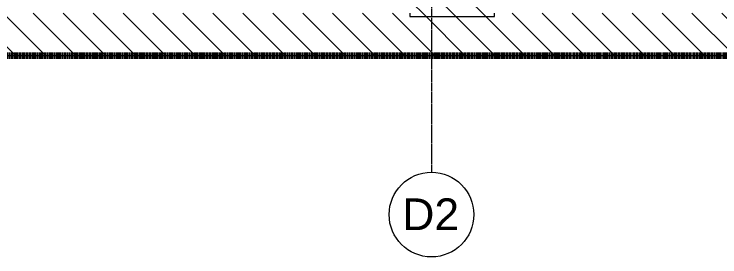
# Model space of a CAD drawing. Header units: inches. Extents: x -956 to 1409, y -1111 to 895.
# Drawn here: x -711.2 to -511.3, y -1111.3 to -1042.4 of the extents above; entities that cross this region are included whole.
import ezdxf

# ---------------------------------------------------------------- set-up
doc = ezdxf.new("R2010")
doc.units = ezdxf.units.IN
doc.header["$MEASUREMENT"] = 0
for name, pattern in [('Double Dash 3_8_', [1, 0.375, -0.125, 0.125, -0.125, 0.125, -0.125]), ('Double Dash 3_8__2_', [1, 0.375, -0.125, 0.125, -0.125, 0.125, -0.125]), ('Grid Line 1_4_', [0.4375, 0.25, -0.0625, 0.0625, -0.0625])]:
    doc.linetypes.add(name, pattern=pattern)
for name, color, linetype, lineweight in [('A-DETL', 90, 'Continuous', 13), ('A-WALL', 113, 'Continuous', 13), ('A-WALL-PATT', 111, 'Continuous', 13), ('C-PROP-LINE', 91, 'Double Dash 3_8_', 20), ('S-COLS', 52, 'Continuous', 13), ('S-GRID', 1, 'Continuous', 9), ('S-GRID-IDEN', 1, 'Continuous', 9)]:
    doc.layers.add(name, color=color, linetype=linetype, lineweight=lineweight)
doc.styles.add('Arial_1', font='arial.ttf', dxfattribs={"height": 9})
pattern_1 = [(135, (0, 0), (-4.24264, -4.24264), [])]

# ---------------------------------------------------------------- blocks, each defined once
blk = doc.blocks.new('Family - ___-851313-8TH FLOOR TELECOM UNDERFLOOR ROUTING PLAN')
at = {"layer": 'C-PROP-LINE', "color": 133, "linetype": 'Double Dash 3_8__2_'}
blk.add_line((-889.89, -1054.12), (389.27, -1054.12), dxfattribs=at)
blk = doc.blocks.new('Grid - Grid Head - Circle-20770-8TH FLOOR TELECOM UNDERFLOOR ROUTING PLAN')
at = {"layer": 'S-GRID-IDEN', "color": 53}
blk.add_circle((0, 0), 0.125, dxfattribs=at)
blk = doc.blocks.new('18433_1 - AEO NY - CENTRAL_rvt-1-8TH FLOOR TELECOM UNDERFLOOR ROUTING PLAN')
at = {"layer": 'A-WALL-PATT', "lineweight": 9}
h = blk.add_hatch(dxfattribs=at)
h.set_pattern_fill('FP_1', color=53, style=0, pattern_type=2)
h.set_pattern_definition(pattern_1)
h.paths.add_polyline_path([(304.4, -1054.12), (304.4, -1042.12), (138.9, -1042.12), (138.9, -1048.62), (110.9, -1048.62), (110.9, -1042.12), (-75.23, -1042.12), (-75.23, -1048.62), (-99.23, -1048.62), (-99.23, -1042.12), (-332.82, -1042.12), (-332.82, -1043.12), (-356.82, -1043.12), (-356.82, -1042.12), (-575.1, -1042.12), (-575.1, -1043.12), (-599.1, -1043.12), (-599.1, -1042.12), (-789.98, -1042.12), (-789.98, -1048.62), (-817.98, -1048.62), (-817.98, -1042.12), (-892.39, -1042.12), (-892.39, -1054.12), (267, -1054.12)], flags=0)
at = {"layer": 'S-COLS', "lineweight": 9}
h = blk.add_hatch(dxfattribs=at)
h.set_pattern_fill('FP_1', color=53, style=0, pattern_type=2)
h.set_pattern_definition(pattern_1)
h.paths.add_polyline_path([(-575.1, -1043.12), (-575.1, -1029.12), (-599.1, -1029.12), (-599.1, -1043.12)], flags=0)
at = {"layer": 'A-WALL', "color": 133, "lineweight": 20}
blk.add_line((-892.39, -1054.12), (304.4, -1054.12), dxfattribs=at)
at = {"layer": 'S-COLS', "color": 53, "lineweight": 9}
for p, q in [((-599.1, -1042.12), (-599.1, -1043.12)), ((-599.1, -1043.12), (-575.1, -1043.12)), ((-575.1, -1043.12), (-575.1, -1042.12))]:
    blk.add_line(p, q, dxfattribs=at)
at = {"layer": 'S-GRID', "linetype": 'Grid Line 1_4_'}
blk.add_line((-592.98, -529.37), (-592.98, -1087.29), dxfattribs=at)
at = {"color": 133, "linetype": 'Double Dash 3_8__2_', "lineweight": 20}
blk.add_blockref('Family - ___-851313-8TH FLOOR TELECOM UNDERFLOOR ROUTING PLAN', (0, 0), dxfattribs=at)
at = {"color": 9, "lineweight": 5, "xscale": 95.99999999999994, "yscale": 95.99999999999994, "zscale": 95.99999999999994, "rotation": 180}
blk.add_blockref('Grid - Grid Head - Circle-20770-8TH FLOOR TELECOM UNDERFLOOR ROUTING PLAN', (-592.98, -1099.29), dxfattribs=at)
at = {"layer": 'S-GRID-IDEN', "insert": (-601.23, -1094.69), "char_height": 9, "width": 19.695, "attachment_point": 1, "style": 'Arial_1'}
blk.add_mtext('D2', dxfattribs=at)

msp = doc.modelspace()

# ---------------------------------------------------------------- block references
at = {"lineweight": 5}
msp.add_blockref('18433_1 - AEO NY - CENTRAL_rvt-1-8TH FLOOR TELECOM UNDERFLOOR ROUTING PLAN', (0, 0), dxfattribs=at)

# ---------------------------------------------------------------- next in the draw order: linework, layer by layer
at = {"layer": 'A-DETL', "linetype": 'Double Dash 3_8_', "lineweight": 140}
msp.add_line((-896.85, -1054.12), (304.4, -1054.12), dxfattribs=at)

doc.saveas('drawing.dxf')
